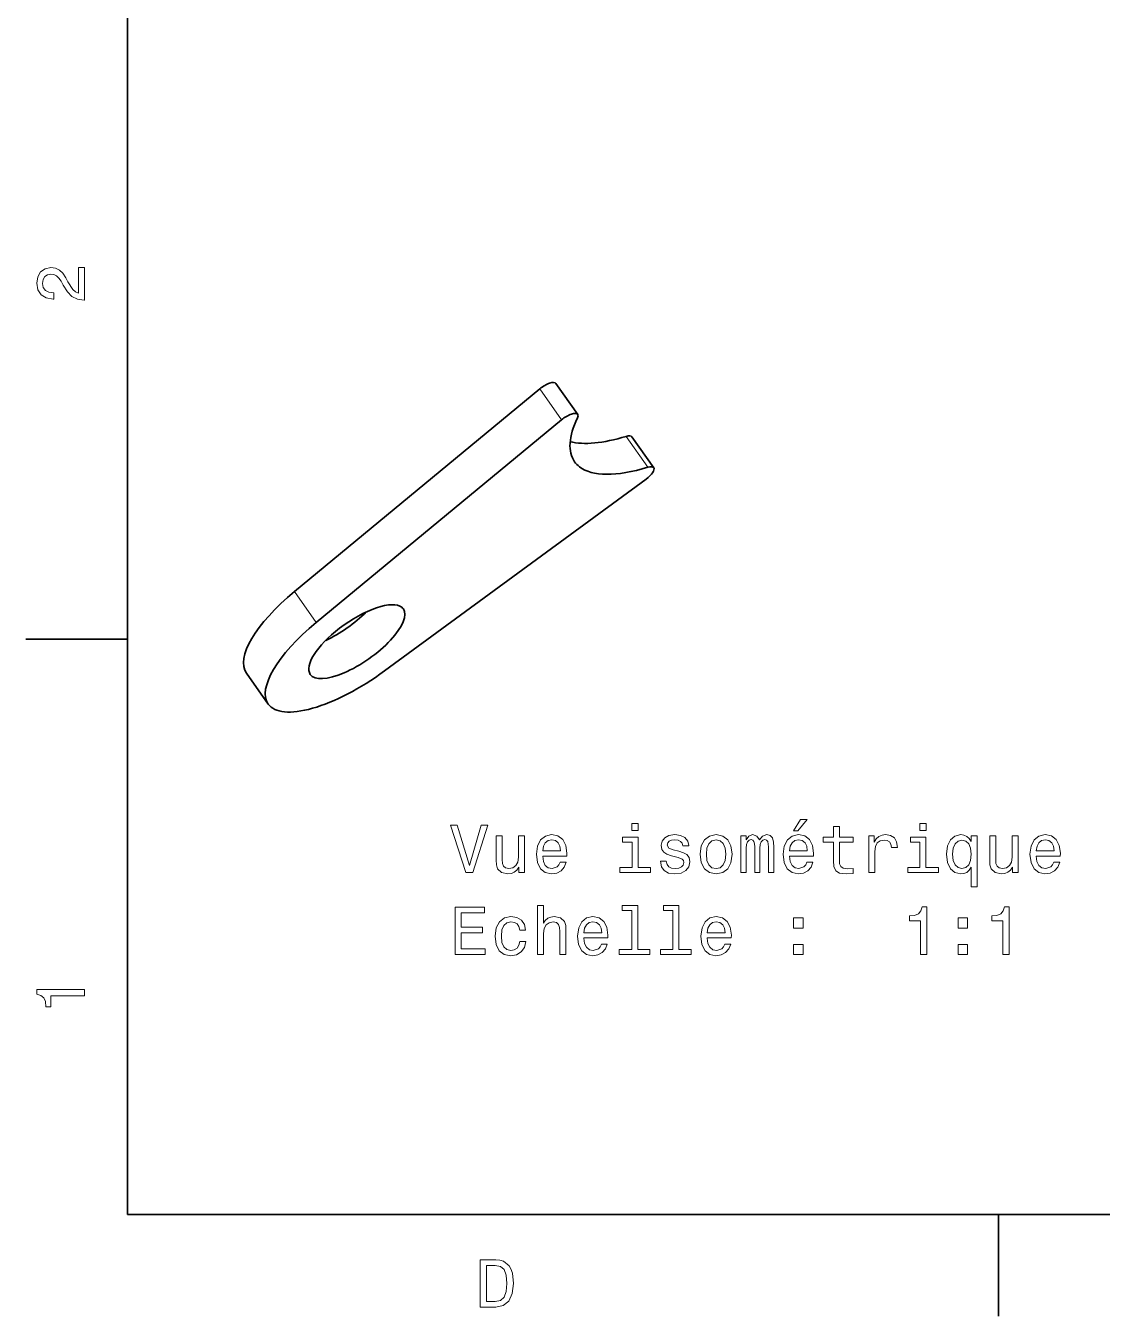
# Model space of a CAD drawing. Extents: x 0 to 297, y 0 to 210.
# Drawn here: x 2.5 to 82, y 2.5 to 97.8 of the extents above; entities that cross this region are included whole.
import ezdxf

# ---------------------------------------------------------------- set-up
doc = ezdxf.new("R2010")
doc.units = 0

msp = doc.modelspace()

# ---------------------------------------------------------------- linework, layer by layer
at = {"color": 7, "lineweight": 35}
for p, q in [((10, 200), (10, 10)), ((22.326818, 56.002518), (40.441746, 70.966835)), ((23.931896, 53.722145), (42.046822, 68.686462)), ((28.975227, 50.139183), (48.287891, 64.301537)), ((10, 10), (287, 10))]:
    msp.add_line(p, q, dxfattribs=at)
at = {"color": 7, "lineweight": 13, "ltscale": 0.069715}
for p, q in [((42.046822, 68.686462), (40.441746, 70.966835)), ((46.81496, 67.461235), (48.42004, 65.180862)), ((22.326818, 56.002518), (23.931896, 53.722145))]:
    msp.add_line(p, q, dxfattribs=at)
at = {"color": 7, "lineweight": 35, "ltscale": 0.069715}
for p, q in [((43.240013, 69.085014), (41.634937, 71.365387)), ((47.245602, 67.428307), (48.850681, 65.147934)), ((20.393681, 47.701), (18.788603, 49.981369))]:
    msp.add_line(p, q, dxfattribs=at)
at = {"color": 7, "lineweight": 35, "ltscale": 0.1875}
for p, q in [((10, 52.5), (2.5, 52.5)), ((74.300003, 10), (74.300003, 2.5))]:
    msp.add_line(p, q, dxfattribs=at)
at = {"color": 7, "lineweight": 13}
for points in [[(6.833213, 77.519447), (6.833213, 79.925072), (6.399496, 79.925072), (6.399496, 78.023773), (6.162464, 78.129684), (5.965778, 78.311241), (5.607709, 78.871033), (5.456412, 79.168587), (5.239553, 79.501442), (4.987392, 79.738472), (4.689842, 79.874641), (4.351945, 79.925072), (3.928314, 79.839333), (3.595461, 79.602303), (3.383646, 79.239189), (3.307997, 78.770172), (3.393732, 78.286018), (3.630764, 77.91787), (4.009006, 77.680832), (4.508286, 77.600143), (4.578891, 77.600143), (4.578891, 78.059074), (4.538545, 78.059074), (4.195605, 78.104462), (3.943444, 78.240631), (3.782061, 78.457489), (3.726585, 78.744957), (3.777017, 79.03746), (3.903098, 79.254318), (4.099784, 79.395531), (4.346902, 79.445961), (4.578891, 79.41066), (4.775577, 79.314842), (4.947046, 79.153458), (5.098343, 78.931557), (5.259727, 78.634003), (5.572406, 78.139771), (5.90526, 77.791786), (6.308718, 77.585014), (6.818084, 77.519447)], [(59.182991, 38.32729), (59.480541, 38.32729), (60.181549, 39.184635), (59.687313, 39.184635)], [(36.120312, 38.755962), (35.24279, 35.775414), (34.34005, 38.755962), (33.860943, 38.755962), (34.990627, 35.250919), (35.494949, 35.250919), (36.599419, 38.755962)], [(47.714691, 38.871956), (47.24567, 38.871956), (47.24567, 38.367634), (47.714691, 38.367634)], [(62.118149, 37.490112), (62.118149, 36.133484), (62.148407, 35.694725), (62.289619, 35.392128), (62.572037, 35.215618), (63.051147, 35.155098), (63.575642, 35.180313), (63.575642, 35.563599), (63.192356, 35.53334), (62.844376, 35.573685), (62.657776, 35.699768), (62.57708, 35.911583), (62.561951, 36.209133), (62.561951, 37.490112), (63.575642, 37.490112), (63.575642, 37.868355), (62.561951, 37.868355), (62.561951, 38.660141), (62.118149, 38.660141), (62.118149, 37.868355), (61.351578, 37.868355), (61.351578, 37.490112)], [(68.96685, 38.871956), (68.497833, 38.871956), (68.497833, 38.367634), (68.96685, 38.367634)], [(39.322762, 37.959133), (38.878956, 37.959133), (38.878956, 36.395733), (38.828522, 36.032619), (38.68227, 35.77037), (38.455326, 35.60899), (38.157776, 35.558556), (37.920742, 35.598904), (37.769447, 35.71994), (37.683712, 35.926712), (37.66354, 36.219219), (37.66354, 37.959133), (37.219734, 37.959133), (37.219734, 36.178875), (37.234863, 35.820805), (37.330685, 35.523254), (37.623192, 35.250919), (38.092213, 35.155098), (38.344376, 35.190399), (38.561234, 35.281178), (38.747833, 35.437519), (38.899128, 35.664463), (38.899128, 35.250919), (39.322762, 35.250919)], [(40.659214, 36.476425), (42.434433, 36.476425), (42.439476, 36.683197), (42.358784, 37.263168), (42.136879, 37.696884), (41.783855, 37.959133), (41.314835, 38.054955), (40.8559, 37.95409), (40.502876, 37.671669), (40.275928, 37.212734), (40.19524, 36.607548), (40.270885, 35.987232), (40.497833, 35.53334), (40.845814, 35.250919), (41.299706, 35.155098), (41.693077, 35.220661), (42.015842, 35.392128), (42.252876, 35.664463), (42.389042, 36.027576), (41.950283, 36.027576), (41.859505, 35.825848), (41.728378, 35.674549), (41.355179, 35.553513), (41.067719, 35.60899), (40.850857, 35.7855), (40.709648, 36.072964), (40.659214, 36.461292)], [(40.659214, 36.849621), (40.714691, 37.197605), (40.850857, 37.454811), (41.057632, 37.611149), (41.329964, 37.666626), (41.597256, 37.611149), (41.804028, 37.454811), (41.930107, 37.197605), (41.975498, 36.849621)], [(47.699562, 35.624119), (47.699562, 37.868355), (46.559792, 37.868355), (46.559792, 37.490112), (47.255756, 37.490112), (47.255756, 35.624119), (46.347977, 35.624119), (46.347977, 35.250919), (48.617428, 35.250919), (48.617428, 35.624119)], [(50.705326, 36.829449), (50.276649, 36.930313), (49.958927, 37.046307), (49.85302, 37.28334), (49.883278, 37.449768), (49.989189, 37.570805), (50.160656, 37.646454), (50.407776, 37.676712), (50.644806, 37.646454), (50.831406, 37.555676), (50.952446, 37.419506), (51.002876, 37.237949), (51.436592, 37.237949), (51.436592, 37.248039), (51.360947, 37.575848), (51.154175, 37.833054), (50.831406, 37.994434), (50.407776, 38.054955), (49.979103, 37.994434), (49.66642, 37.828011), (49.469734, 37.580891), (49.409218, 37.268211), (49.454605, 36.965618), (49.595814, 36.753799), (49.827805, 36.602505), (50.165699, 36.496597), (50.659935, 36.375561), (50.962532, 36.249477), (51.043221, 36.148613), (51.073479, 35.997318), (51.028091, 35.810719), (50.907055, 35.669506), (50.710369, 35.578728), (50.44812, 35.54847), (50.170746, 35.578728), (49.969013, 35.684635), (49.832848, 35.856106), (49.77737, 36.09314), (49.348698, 36.09314), (49.419304, 35.689682), (49.626076, 35.397175), (49.953884, 35.220661), (50.407776, 35.155098), (50.881836, 35.220661), (51.22982, 35.397175), (51.441635, 35.679592), (51.517284, 36.047749), (51.461807, 36.365471), (51.30547, 36.582333), (51.048264, 36.723541)], [(52.283855, 36.602505), (52.364548, 35.987232), (52.596535, 35.53334), (52.964691, 35.250919), (53.458927, 35.155098), (53.94812, 35.250919), (54.316277, 35.528297), (54.548264, 35.982189), (54.633999, 36.602505), (54.548264, 37.217777), (54.316277, 37.676712), (53.94812, 37.95409), (53.458927, 38.054955), (52.964691, 37.95409), (52.596535, 37.671669), (52.364548, 37.217777)], [(52.737747, 36.607548), (52.783134, 37.06144), (52.924347, 37.389248), (53.151291, 37.590977), (53.458927, 37.661583), (53.76152, 37.590977), (53.988464, 37.394291), (54.129677, 37.06144), (54.180107, 36.607548), (54.129677, 36.148613), (53.988464, 35.815762), (53.76152, 35.614033), (53.458927, 35.54847), (53.151291, 35.614033), (52.924347, 35.815762), (52.783134, 36.148613)], [(55.27449, 35.250919), (55.682991, 35.250919), (55.682991, 37.06144), (55.708206, 37.333771), (55.783859, 37.530457), (55.899849, 37.646454), (56.051147, 37.691841), (56.172188, 37.651497), (56.252876, 37.550632), (56.293221, 37.379162), (56.30835, 37.152218), (56.30835, 35.250919), (56.691635, 35.250919), (56.691635, 37.06144), (56.716854, 37.328728), (56.792503, 37.525414), (56.91354, 37.646454), (57.064835, 37.691841), (57.185875, 37.651497), (57.266563, 37.550632), (57.316998, 37.152218), (57.316998, 35.250919), (57.725502, 35.250919), (57.725502, 37.121956), (57.700283, 37.510284), (57.619591, 37.807835), (57.458206, 37.989391), (57.195961, 38.054955), (56.888321, 37.95409), (56.651291, 37.661583), (56.464691, 37.949047), (56.152012, 38.054955), (55.864548, 37.95409), (55.667862, 37.671669), (55.667862, 37.959133), (55.27449, 37.959133)], [(58.875355, 36.476425), (60.65057, 36.476425), (60.655613, 36.683197), (60.574921, 37.263168), (60.35302, 37.696884), (59.999992, 37.959133), (59.530975, 38.054955), (59.072041, 37.95409), (58.719017, 37.671669), (58.492069, 37.212734), (58.411377, 36.607548), (58.487026, 35.987232), (58.71397, 35.53334), (59.061954, 35.250919), (59.515846, 35.155098), (59.909218, 35.220661), (60.231983, 35.392128), (60.469017, 35.664463), (60.605179, 36.027576), (60.16642, 36.027576), (60.075642, 35.825848), (59.944519, 35.674549), (59.57132, 35.553513), (59.283855, 35.60899), (59.066998, 35.7855), (58.925789, 36.072964), (58.875355, 36.461292)], [(58.875355, 36.849621), (58.930832, 37.197605), (59.066998, 37.454811), (59.273769, 37.611149), (59.546104, 37.666626), (59.813393, 37.611149), (60.020164, 37.454811), (60.146248, 37.197605), (60.191635, 36.849621)], [(64.725494, 35.250919), (65.169296, 35.250919), (65.169296, 36.799191), (65.214691, 37.17239), (65.350861, 37.439682), (65.572762, 37.601063), (65.870308, 37.65654), (66.092209, 37.621235), (66.258636, 37.52037), (66.359497, 37.348904), (66.394806, 37.116913), (66.843651, 37.116913), (66.783134, 37.525414), (66.616707, 37.817921), (66.339325, 37.994434), (65.96109, 38.054955), (65.70388, 38.014606), (65.481979, 37.913742), (65.285294, 37.742275), (65.128952, 37.510284), (65.128952, 37.959133), (64.725494, 37.959133)], [(68.951721, 35.624119), (68.951721, 37.868355), (67.811951, 37.868355), (67.811951, 37.490112), (68.507919, 37.490112), (68.507919, 35.624119), (67.600136, 35.624119), (67.600136, 35.250919), (69.869583, 35.250919), (69.869583, 35.624119)], [(72.29538, 37.540546), (72.139038, 37.76749), (71.962524, 37.928875), (71.755753, 38.019653), (71.518723, 38.054955), (71.09005, 37.95409), (70.757195, 37.671669), (70.540337, 37.217777), (70.464691, 36.607548), (70.540337, 35.992275), (70.757195, 35.538383), (71.09005, 35.250919), (71.518723, 35.155098), (71.755753, 35.185356), (71.957489, 35.271091), (72.133995, 35.427433), (72.29538, 35.664463), (72.29538, 34.201927), (72.739182, 34.201927), (72.739182, 37.959133), (72.29538, 37.959133)], [(70.918579, 36.607548), (70.963966, 37.056396), (71.105179, 37.384205), (71.316994, 37.585934), (71.594376, 37.65654), (71.886879, 37.585934), (72.10878, 37.389248), (72.239899, 37.06144), (72.290337, 36.607548), (72.239899, 36.148613), (72.10878, 35.820805), (71.886879, 35.619076), (71.594376, 35.553513), (71.316994, 35.619076), (71.105179, 35.820805), (70.963966, 36.153656)], [(75.755035, 37.959133), (75.311234, 37.959133), (75.311234, 36.395733), (75.260796, 36.032619), (75.114548, 35.77037), (74.887596, 35.60899), (74.590042, 35.558556), (74.353012, 35.598904), (74.201721, 35.71994), (74.115982, 35.926712), (74.09581, 36.219219), (74.09581, 37.959133), (73.652008, 37.959133), (73.652008, 36.178875), (73.667137, 35.820805), (73.762955, 35.523254), (74.055466, 35.250919), (74.52449, 35.155098), (74.776642, 35.190399), (74.993507, 35.281178), (75.180099, 35.437519), (75.331406, 35.664463), (75.331406, 35.250919), (75.755035, 35.250919)], [(77.091492, 36.476425), (78.866699, 36.476425), (78.87175, 36.683197), (78.791054, 37.263168), (78.569153, 37.696884), (78.216125, 37.959133), (77.747108, 38.054955), (77.288177, 37.95409), (76.93515, 37.671669), (76.708206, 37.212734), (76.62751, 36.607548), (76.703156, 35.987232), (76.930099, 35.53334), (77.278091, 35.250919), (77.731979, 35.155098), (78.125351, 35.220661), (78.44812, 35.392128), (78.68515, 35.664463), (78.82132, 36.027576), (78.382553, 36.027576), (78.291779, 35.825848), (78.160652, 35.674549), (77.787453, 35.553513), (77.499985, 35.60899), (77.283127, 35.7855), (77.141922, 36.072964), (77.091492, 36.461292)], [(77.091492, 36.849621), (77.146957, 37.197605), (77.283127, 37.454811), (77.489899, 37.611149), (77.762238, 37.666626), (78.029526, 37.611149), (78.236298, 37.454811), (78.362381, 37.197605), (78.407768, 36.849621)], [(34.183712, 29.20409), (36.402733, 29.20409), (36.402733, 29.627722), (34.64769, 29.627722), (34.64769, 30.81288), (36.21109, 30.81288), (36.21109, 31.231468), (34.64769, 31.231468), (34.64769, 32.28046), (36.362385, 32.28046), (36.362385, 32.70409), (34.183712, 32.70409)], [(40.270885, 29.20409), (40.714691, 29.20409), (40.714691, 30.76749), (40.760078, 31.125561), (40.906334, 31.387808), (41.133278, 31.549191), (41.435871, 31.609711), (41.677948, 31.559277), (41.829247, 31.423111), (41.904892, 31.196165), (41.930107, 30.893572), (41.930107, 29.20409), (42.373913, 29.20409), (42.373913, 30.98435), (42.353741, 31.342419), (42.262962, 31.639969), (41.965412, 31.912304), (41.501434, 32.008125), (41.249275, 31.972822), (41.032413, 31.877001), (40.850857, 31.725704), (40.714691, 31.518932), (40.714691, 32.825127), (40.270885, 32.825127)], [(47.225498, 32.451927), (47.225498, 29.57729), (46.312675, 29.57729), (46.312675, 29.20409), (48.577084, 29.20409), (48.577084, 29.57729), (47.669304, 29.57729), (47.669304, 32.825127), (46.529533, 32.825127), (46.529533, 32.451927)], [(50.26152, 32.451927), (50.26152, 29.57729), (49.348698, 29.57729), (49.348698, 29.20409), (51.613106, 29.20409), (51.613106, 29.57729), (50.705326, 29.57729), (50.705326, 32.825127), (49.565556, 32.825127), (49.565556, 32.451927)], [(68.548264, 29.20409), (69.007195, 29.20409), (69.007195, 32.729305), (68.664261, 32.729305), (68.573479, 32.421669), (68.391922, 32.214897), (68.114548, 32.093861), (67.731262, 32.053513), (67.731262, 31.695444), (68.548264, 31.695444)], [(74.620308, 29.20409), (75.079239, 29.20409), (75.079239, 32.729305), (74.736298, 32.729305), (74.645523, 32.421669), (74.463966, 32.214897), (74.186584, 32.093861), (73.803299, 32.053513), (73.803299, 31.695444), (74.620308, 31.695444)], [(38.959648, 31.014608), (39.398407, 31.014608), (39.307632, 31.418068), (39.090771, 31.73579), (38.752876, 31.932476), (38.314114, 32.008125), (37.829964, 31.907261), (37.461807, 31.62484), (37.22982, 31.165905), (37.149128, 30.550632), (37.224777, 29.940401), (37.451721, 29.486511), (37.809792, 29.20409), (38.298985, 29.108269), (38.732704, 29.183918), (39.070599, 29.395733), (39.302586, 29.728586), (39.40345, 30.17239), (38.97982, 30.17239), (38.904171, 29.889969), (38.762962, 29.678154), (38.561234, 29.547029), (38.314114, 29.506683), (38.006477, 29.572247), (37.784576, 29.773975), (37.648407, 30.101784), (37.60302, 30.565762), (37.648407, 31.019651), (37.789619, 31.347462), (38.016563, 31.549191), (38.314114, 31.619797), (38.576363, 31.574408), (38.773048, 31.458412), (38.904171, 31.266769)], [(43.695236, 30.429594), (45.470455, 30.429594), (45.475498, 30.636366), (45.394806, 31.216337), (45.172905, 31.650055), (44.819878, 31.912304), (44.350857, 32.008125), (43.891926, 31.907261), (43.538898, 31.62484), (43.311954, 31.165905), (43.231262, 30.560719), (43.306911, 29.940401), (43.533855, 29.486511), (43.881836, 29.20409), (44.335728, 29.108269), (44.729099, 29.17383), (45.051865, 29.345301), (45.288898, 29.617636), (45.425064, 29.980747), (44.986305, 29.980747), (44.895527, 29.779018), (44.764404, 29.627722), (44.391205, 29.506683), (44.103741, 29.562159), (43.886879, 29.738672), (43.74567, 30.026136), (43.695236, 30.414465)], [(43.695236, 30.802794), (43.750713, 31.150776), (43.886879, 31.40798), (44.093655, 31.56432), (44.36599, 31.619797), (44.633278, 31.56432), (44.84005, 31.40798), (44.966133, 31.150776), (45.01152, 30.802794)], [(52.803307, 30.429594), (54.578522, 30.429594), (54.583565, 30.636366), (54.502876, 31.216337), (54.280975, 31.650055), (53.927948, 31.912304), (53.458927, 32.008125), (52.999992, 31.907261), (52.646969, 31.62484), (52.420021, 31.165905), (52.339333, 30.560719), (52.414978, 29.940401), (52.641922, 29.486511), (52.989906, 29.20409), (53.443798, 29.108269), (53.83717, 29.17383), (54.159935, 29.345301), (54.396969, 29.617636), (54.533134, 29.980747), (54.094376, 29.980747), (54.003593, 29.779018), (53.872475, 29.627722), (53.499275, 29.506683), (53.211807, 29.562159), (52.994949, 29.738672), (52.853741, 30.026136), (52.803307, 30.414465)], [(52.803307, 30.802794), (52.858784, 31.150776), (52.994949, 31.40798), (53.201721, 31.56432), (53.47406, 31.619797), (53.741348, 31.56432), (53.94812, 31.40798), (54.074203, 31.150776), (54.119591, 30.802794)], [(59.182991, 31.160862), (59.878956, 31.160862), (59.878956, 31.912304), (59.182991, 31.912304)], [(71.32708, 31.160862), (72.023041, 31.160862), (72.023041, 31.912304), (71.32708, 31.912304)], [(59.182991, 29.20409), (59.878956, 29.20409), (59.878956, 29.95553), (59.182991, 29.95553)], [(71.32708, 29.20409), (72.023041, 29.20409), (72.023041, 29.95553), (71.32708, 29.95553)], [(6.833213, 26.159222), (6.833213, 26.618156), (3.307997, 26.618156), (3.307997, 26.275217), (3.615634, 26.184439), (3.822406, 26.002882), (3.943444, 25.725506), (3.98379, 25.34222), (4.341859, 25.34222), (4.341859, 26.159222)], [(37.194958, 6.666787), (36.029972, 6.666787), (36.029972, 3.166787), (37.194958, 3.166787), (37.744667, 3.277738), (38.153168, 3.615634), (38.405331, 4.165346), (38.496109, 4.916787), (38.415417, 5.683357), (38.314552, 5.985951), (38.173344, 6.228026), (37.764839, 6.555836), (37.497551, 6.636527)], [(37.159653, 6.248199), (37.542938, 6.17255), (37.805187, 5.940562), (37.961525, 5.527017), (38.011959, 4.916787), (37.956482, 4.326729), (37.800144, 3.913184), (37.532852, 3.666066), (37.159653, 3.585375), (36.498989, 3.585375), (36.498989, 6.248199)]]:
    msp.add_lwpolyline(points, close=True, dxfattribs=at)
at = {"color": 7, "lineweight": 35}
msp.add_arc((44.449936, 66.611595), 1.763556, 215.298413, 232.201218, dxfattribs=at)
for centre, major_axis, ratio, start_param, end_param in [((40.8172, 70.789787), (0.817745, 0.575584), 0.368725, 0.000041752, 1.777385035), ((42.422279, 68.509415), (0.817745, 0.575584), 0.368725, 0.000041752, 1.777385035), ((53.250957, 72.785942), (10.241627, 7.191452), 0.368958, 2.563718026, 3.142095574), ((42.422279, 68.509415), (0.817745, 0.575584), 0.368725, 5.704384462, 6.28322706), ((51.658596, 75.08062), (10.254463, 7.205894), 0.368824, 3.448426842, 3.983907879), ((46.427853, 66.852737), (0.817745, 0.575584), 0.368725, 6.283163251, 7.124077255), ((53.253544, 72.788963), (10.244209, 7.194511), 0.368939, 3.253283701, 3.984526467), ((48.032932, 64.572357), (0.817745, 0.575584), 0.368725, 4.765023564, 6.283163251), ((48.032932, 64.572357), (0.817745, 0.575584), 0.368725, 6.283163251, 7.124077255), ((25.330471, 54.586143), (6.541946, 4.60466), 0.368725, 1.777385035, 3.141639638), ((26.935549, 52.305775), (-3.434525, -2.41745), 0.368725, 0.000046663, 3.141639317), ((25.330471, 54.586143), (-3.434525, -2.41745), 0.368725, 1.120267852, 2.021343292), ((26.935549, 52.305775), (3.434525, 2.41745), 0.368725, 0.111201204, 1.681997531), ((26.935549, 52.305775), (-3.434525, -2.41745), 0.368725, 3.141639317, 3.252793857), ((26.935549, 52.305775), (6.541946, 4.60466), 0.368725, 1.777385035, 3.141639638), ((26.935549, 52.305775), (-3.434525, -2.41745), 0.368725, 4.823590184, 6.28323197), ((26.935549, 52.305775), (6.541946, 4.60466), 0.368725, 3.141639638, 4.765023564)]:
    msp.add_ellipse(centre, major_axis=major_axis, ratio=ratio, start_param=start_param, end_param=end_param, dxfattribs=at)

doc.saveas('drawing.dxf')
